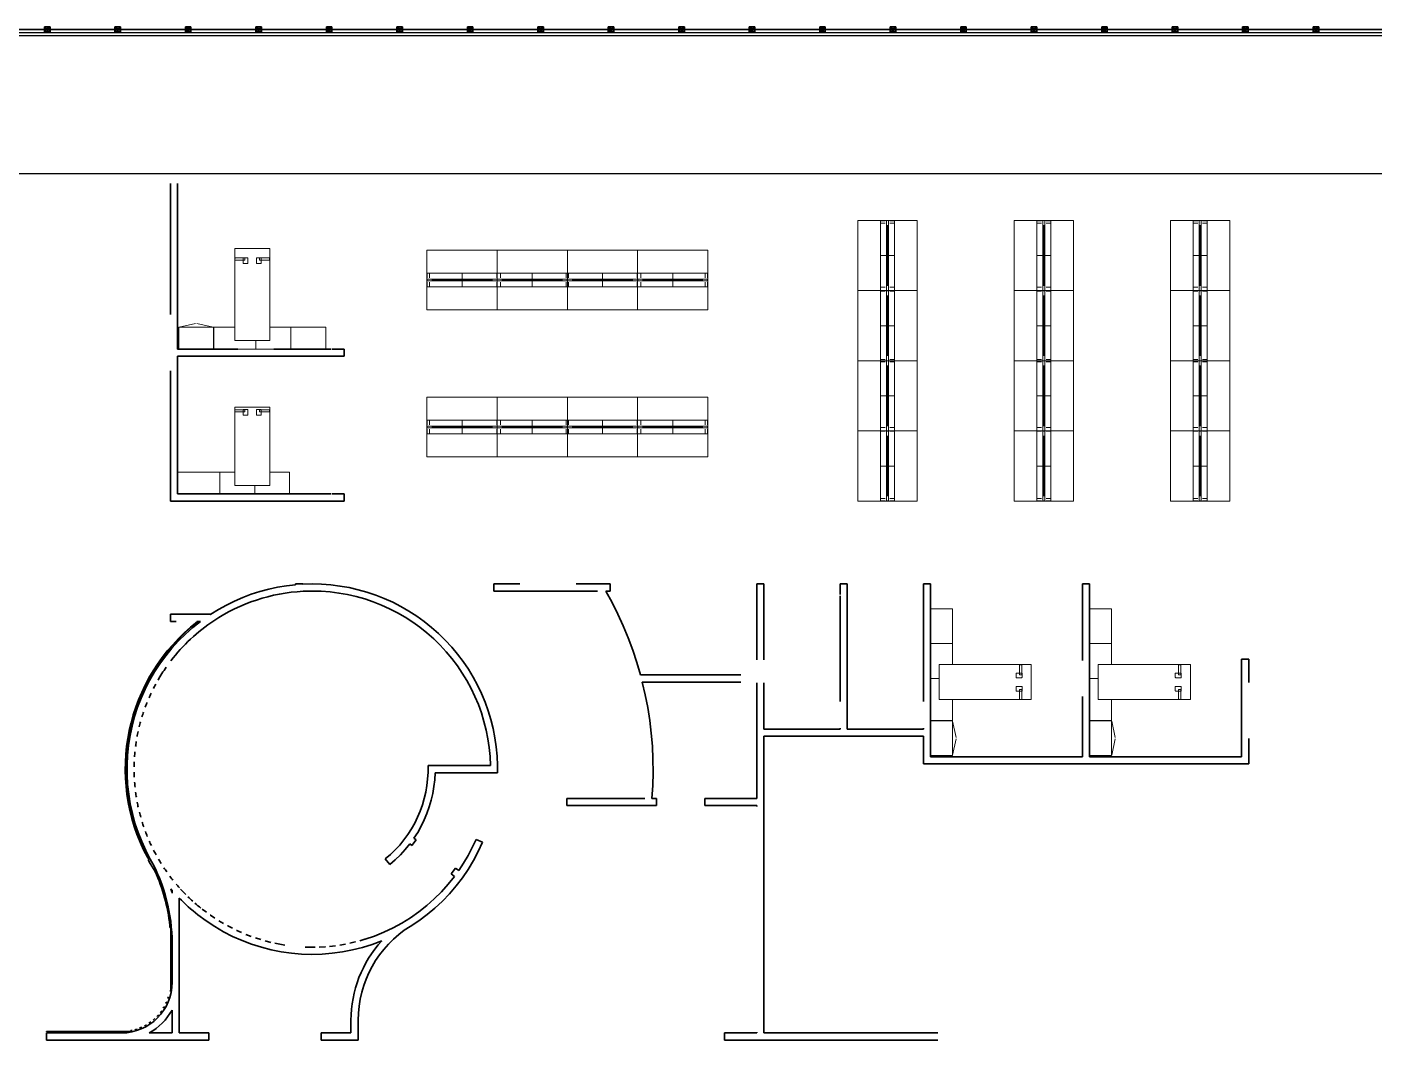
# Model space of a CAD drawing. Header units: millimetres. Extents: x 32.4 to 129.7, y 76.1 to 139.3.
# Drawn here: x 59.02 to 88.27, y 104.54 to 126.55 of the extents above; entities that cross this region are included whole.
import ezdxf

# ---------------------------------------------------------------- set-up
doc = ezdxf.new("R2010")
doc.units = ezdxf.units.MM
doc.linetypes.add('Dash', pattern=[3.5, 2, -1.5])
doc.layers.add('A-FURN-WKSF', color=7, linetype='Continuous', lineweight=9)
doc.layers.add('A-WALL-FULL', color=7, linetype='Continuous', lineweight=13)
doc.layers.add('Lineas Carpintería', color=7, linetype='Continuous')

# ---------------------------------------------------------------- blocks, each defined once
blk = doc.blocks.new('Modulo Baranda 1530mm')
for p, q in [((-72892.312384, 213338.088659), (-72893.832384, 213338.088659)), ((-72892.312384, 213338.078659), (-72893.832384, 213338.078659))]:
    blk.add_line(p, q)
for points in [[(-72893.777384, 213338.088659), (-72893.777384, 213338.143659), (-72893.897384, 213338.143659), (-72893.897384, 213338.088659)], [(-72893.897384, 213338.078659), (-72893.897384, 213338.023659), (-72893.842384, 213338.023659)], [(-72893.832384, 213338.023659), (-72893.777384, 213338.023659), (-72893.777384, 213338.078659)], [(-72892.367384, 213338.088659), (-72892.367384, 213338.143659), (-72892.247384, 213338.143659), (-72892.247384, 213338.088659)], [(-72892.312384, 213338.023659), (-72892.367384, 213338.023659), (-72892.367384, 213338.078659)], [(-72892.247384, 213338.078659), (-72892.247384, 213338.023659), (-72892.302384, 213338.023659)], [(-72893.842384, 213338.013659), (-72893.842384, 213338.053659)], [(-72892.307384, 213338.013659), (-72893.837384, 213338.013659)], [(-72892.307384, 213337.953659), (-72893.837384, 213337.953659)], [(-72893.832384, 213338.013659), (-72893.832384, 213338.053659)], [(-72892.312384, 213338.013659), (-72892.312384, 213338.053659)], [(-72892.302384, 213338.013659), (-72892.302384, 213338.053659)]]:
    blk.add_lwpolyline(points)
for points in [[(-72893.872026, 213338.1233), (-72893.867695, 213338.1208), (-72893.867695, 213338.1158), (-72893.872026, 213338.1133), (-72893.876356, 213338.1158), (-72893.876356, 213338.1208)], [(-72893.842384, 213338.113659), (-72893.842384, 213338.053659), (-72893.832384, 213338.053659), (-72893.832384, 213338.113659)], [(-72893.802743, 213338.1233), (-72893.807074, 213338.1208), (-72893.807074, 213338.1158), (-72893.802743, 213338.1133), (-72893.798413, 213338.1158), (-72893.798413, 213338.1208)], [(-72892.342026, 213338.1233), (-72892.337695, 213338.1208), (-72892.337695, 213338.1158), (-72892.342026, 213338.1133), (-72892.346356, 213338.1158), (-72892.346356, 213338.1208)], [(-72892.302384, 213338.113659), (-72892.302384, 213338.053659), (-72892.312384, 213338.053659), (-72892.312384, 213338.113659)], [(-72892.272743, 213338.1233), (-72892.277074, 213338.1208), (-72892.277074, 213338.1158), (-72892.272743, 213338.1133), (-72892.268413, 213338.1158), (-72892.268413, 213338.1208)], [(-72893.872026, 213338.044018), (-72893.867695, 213338.046518), (-72893.867695, 213338.051518), (-72893.872026, 213338.054018), (-72893.876356, 213338.051518), (-72893.876356, 213338.046518)], [(-72893.802743, 213338.044018), (-72893.807074, 213338.046518), (-72893.807074, 213338.051518), (-72893.802743, 213338.054018), (-72893.798413, 213338.051518), (-72893.798413, 213338.046518)], [(-72892.342026, 213338.044018), (-72892.337695, 213338.046518), (-72892.337695, 213338.051518), (-72892.342026, 213338.054018), (-72892.346356, 213338.051518), (-72892.346356, 213338.046518)], [(-72892.272743, 213338.044018), (-72892.277074, 213338.046518), (-72892.277074, 213338.051518), (-72892.272743, 213338.054018), (-72892.268413, 213338.051518), (-72892.268413, 213338.046518)]]:
    blk.add_lwpolyline(points, close=True)
for centre, radius in [((-72893.872026, 213338.1183), 0.00634), ((-72893.872026, 213338.1183), 0.00433), ((-72893.872026, 213338.1183), 0.002732), ((-72893.872026, 213338.1183), 0.002203), ((-72893.802743, 213338.1183), 0.00634), ((-72893.802743, 213338.1183), 0.00433), ((-72893.802743, 213338.1183), 0.002732), ((-72893.802743, 213338.1183), 0.002203), ((-72892.342026, 213338.1183), 0.00634), ((-72892.342026, 213338.1183), 0.00433), ((-72892.342026, 213338.1183), 0.002732), ((-72892.342026, 213338.1183), 0.002203), ((-72892.272743, 213338.1183), 0.00634), ((-72892.272743, 213338.1183), 0.00433), ((-72892.272743, 213338.1183), 0.002732), ((-72892.272743, 213338.1183), 0.002203), ((-72893.872026, 213338.049018), 0.00634), ((-72893.872026, 213338.049018), 0.00433), ((-72893.872026, 213338.049018), 0.002732), ((-72893.872026, 213338.049018), 0.002203), ((-72893.802743, 213338.049018), 0.00634), ((-72893.802743, 213338.049018), 0.00433), ((-72893.802743, 213338.049018), 0.002732), ((-72893.802743, 213338.049018), 0.002203), ((-72892.342026, 213338.049018), 0.00634), ((-72892.342026, 213338.049018), 0.00433), ((-72892.342026, 213338.049018), 0.002732), ((-72892.342026, 213338.049018), 0.002203), ((-72892.272743, 213338.049018), 0.00634), ((-72892.272743, 213338.049018), 0.00433), ((-72892.272743, 213338.049018), 0.002732), ((-72892.272743, 213338.049018), 0.002203)]:
    blk.add_circle(centre, radius)
blk = doc.blocks.new('Haworth_Intuity_Benching_DoubleSided - 24d 60w-3050947-PLANTA DE MOBILIARIO - NIVEL 01')
at = {"layer": 'A-FURN-WKSF'}
for p, q in [((-21.5, 17.54194), (-21.5, -1.95806)), ((38.5, 17.54194), (-21.5, 17.54194)), ((38.5, 17.54194), (-21.5, 17.54194)), ((-21.5, 17.54194), (-21.5, -1.95806)), ((38.5, -1.95806), (38.5, 17.54194)), ((38.5, -1.95806), (38.5, 17.54194)), ((-21.5, -1.95806), (-21.5, -13.77056)), ((-21.5, -1.95806), (38.5, -1.95806)), ((-21.5, -1.95806), (38.5, -1.95806)), ((-21.375, -8.61431), (-21.375, -7.11431)), ((-21.375, -7.11431), (38.375, -7.11431)), ((38.375, -8.61431), (-21.375, -8.61431)), ((-17.375, -7.86431), (34.375, -7.86431)), ((8.5, -6.98931), (8.5, -1.95806)), ((8.5, -8.73931), (8.5, -13.77056)), ((38.375, -7.11431), (38.375, -8.61431)), ((38.5, -13.77056), (38.5, -1.95806)), ((38.5, -13.77056), (-21.5, -13.77056)), ((-21.5, -13.77056), (-21.5, -33.27056)), ((38.5, -13.77056), (-21.5, -13.77056)), ((-21.5, -13.77056), (-21.5, -33.27056)), ((38.5, -33.27056), (38.5, -13.77056)), ((38.5, -33.27056), (38.5, -13.77056)), ((-21.5, -33.27056), (38.5, -33.27056)), ((-21.5, -33.27056), (38.5, -33.27056))]:
    blk.add_line(p, q, dxfattribs=at)
at = {"layer": 'A-FURN-WKSF', "linetype": 'Dash'}
for p, q in [((-21.25, -13.77056), (-21.25, -1.95806)), ((-19.25, -1.95806), (-19.25, -13.77056))]:
    blk.add_line(p, q, dxfattribs=at)
blk = doc.blocks.new('Haworth_Intuity_Benching_DoubleSided - 24d 60w-3051211-PLANTA DE MOBILIARIO - NIVEL 01')
at = {"layer": 'A-FURN-WKSF'}
for p, q in [((-21.5, 17.54194), (-21.5, -1.95806)), ((38.5, 17.54194), (-21.5, 17.54194)), ((38.5, 17.54194), (-21.5, 17.54194)), ((-21.5, 17.54194), (-21.5, -1.95806)), ((38.5, -1.95806), (38.5, 17.54194)), ((38.5, -1.95806), (38.5, 17.54194)), ((-21.5, -1.95806), (-21.5, -13.77056)), ((-21.5, -1.95806), (38.5, -1.95806)), ((-21.5, -1.95806), (38.5, -1.95806)), ((-21.375, -8.61431), (-21.375, -7.11431)), ((-21.375, -7.11431), (38.375, -7.11431)), ((38.375, -8.61431), (-21.375, -8.61431)), ((-17.375, -7.86431), (34.375, -7.86431)), ((8.5, -6.98931), (8.5, -1.95806)), ((8.5, -8.73931), (8.5, -13.77056)), ((38.375, -7.11431), (38.375, -8.61431)), ((38.5, -13.77056), (38.5, -1.95806)), ((38.5, -13.77056), (-21.5, -13.77056)), ((-21.5, -13.77056), (-21.5, -33.27056)), ((38.5, -13.77056), (-21.5, -13.77056)), ((-21.5, -13.77056), (-21.5, -33.27056)), ((38.5, -33.27056), (38.5, -13.77056)), ((38.5, -33.27056), (38.5, -13.77056)), ((-21.5, -33.27056), (38.5, -33.27056)), ((-21.5, -33.27056), (38.5, -33.27056))]:
    blk.add_line(p, q, dxfattribs=at)
at = {"layer": 'A-FURN-WKSF', "linetype": 'Dash'}
for p, q in [((-21.84375, -13.77056), (-21.84375, -1.95806)), ((-18.65625, -1.95806), (-18.65625, -13.77056))]:
    blk.add_line(p, q, dxfattribs=at)
blk = doc.blocks.new('Haworth_Intuity_Benching_DoubleSided - 24d 60w-3051142-PLANTA DE MOBILIARIO - NIVEL 01')
at = {"layer": 'A-FURN-WKSF'}
for p, q in [((-21.5, 17.54194), (-21.5, -1.95806)), ((38.5, 17.54194), (-21.5, 17.54194)), ((38.5, 17.54194), (-21.5, 17.54194)), ((-21.5, 17.54194), (-21.5, -1.95806)), ((38.5, -1.95806), (38.5, 17.54194)), ((38.5, -1.95806), (38.5, 17.54194)), ((-21.5, -1.95806), (-21.5, -13.77056)), ((-21.5, -1.95806), (38.5, -1.95806)), ((-21.5, -1.95806), (38.5, -1.95806)), ((-21.5, -8.61431), (-21.5, -7.11431)), ((-21.5, -7.11431), (38.375, -7.11431)), ((38.375, -8.61431), (-21.5, -8.61431)), ((-17.375, -7.86431), (34.375, -7.86431)), ((8.5, -6.98931), (8.5, -1.95806)), ((8.5, -8.73931), (8.5, -13.77056)), ((38.375, -7.11431), (38.375, -8.61431)), ((38.5, -13.77056), (38.5, -1.95806)), ((38.5, -13.77056), (-21.5, -13.77056)), ((-21.5, -13.77056), (-21.5, -33.27056)), ((38.5, -13.77056), (-21.5, -13.77056)), ((-21.5, -13.77056), (-21.5, -33.27056)), ((38.5, -33.27056), (38.5, -13.77056)), ((38.5, -33.27056), (38.5, -13.77056)), ((-21.5, -33.27056), (38.5, -33.27056)), ((-21.5, -33.27056), (38.5, -33.27056))]:
    blk.add_line(p, q, dxfattribs=at)
at = {"layer": 'A-FURN-WKSF', "linetype": 'Dash'}
for p, q in [((-22.5, -13.77056), (-22.5, -1.95806)), ((-20.5, -1.95806), (-20.5, -13.77056))]:
    blk.add_line(p, q, dxfattribs=at)
blk = doc.blocks.new('Haworth_Intuity_Benching_DoubleSided - 24d 60w-3051278-PLANTA DE MOBILIARIO - NIVEL 01')
at = {"layer": 'A-FURN-WKSF'}
for p, q in [((-21.5, 17.54194), (-21.5, -1.95806)), ((38.5, 17.54194), (-21.5, 17.54194)), ((38.5, 17.54194), (-21.5, 17.54194)), ((-21.5, 17.54194), (-21.5, -1.95806)), ((38.5, -1.95806), (38.5, 17.54194)), ((38.5, -1.95806), (38.5, 17.54194)), ((-21.5, -1.95806), (-21.5, -13.77056)), ((-21.5, -1.95806), (38.5, -1.95806)), ((-21.5, -1.95806), (38.5, -1.95806)), ((-21.375, -8.61431), (-21.375, -7.11431)), ((-21.375, -7.11431), (38.375, -7.11431)), ((38.375, -8.61431), (-21.375, -8.61431)), ((-17.375, -7.86431), (34.375, -7.86431)), ((8.5, -6.98931), (8.5, -1.95806)), ((8.5, -8.73931), (8.5, -13.77056)), ((38.375, -7.11431), (38.375, -8.61431)), ((38.5, -13.77056), (38.5, -1.95806)), ((38.5, -13.77056), (-21.5, -13.77056)), ((-21.5, -13.77056), (-21.5, -33.27056)), ((38.5, -13.77056), (-21.5, -13.77056)), ((-21.5, -13.77056), (-21.5, -33.27056)), ((38.5, -33.27056), (38.5, -13.77056)), ((38.5, -33.27056), (38.5, -13.77056)), ((-21.5, -33.27056), (38.5, -33.27056)), ((-21.5, -33.27056), (38.5, -33.27056))]:
    blk.add_line(p, q, dxfattribs=at)
at = {"layer": 'A-FURN-WKSF', "linetype": 'Dash'}
for p, q in [((-21.84375, -13.77056), (-21.84375, -1.95806)), ((-18.65625, -1.95806), (-18.65625, -13.77056)), ((36.25, -13.77056), (36.25, -1.95806)), ((38.25, -1.95806), (38.25, -13.77056))]:
    blk.add_line(p, q, dxfattribs=at)
blk = doc.blocks.new('Haworth_Intuity_Benching_DoubleSided - 24d 60w-3051434-PLANTA DE MOBILIARIO - NIVEL 01')
at = {"layer": 'A-FURN-WKSF'}
for p, q in [((-21.5, 33.27056), (38.5, 33.27056)), ((-21.5, 13.77056), (-21.5, 33.27056)), ((-21.5, 33.27056), (38.5, 33.27056)), ((-21.5, 13.77056), (-21.5, 33.27056)), ((38.5, 33.27056), (38.5, 13.77056)), ((38.5, 33.27056), (38.5, 13.77056)), ((-21.5, 1.95806), (-21.5, 13.77056)), ((38.5, 13.77056), (-21.5, 13.77056)), ((38.5, 13.77056), (-21.5, 13.77056)), ((8.5, 8.73931), (8.5, 13.77056)), ((38.5, 13.77056), (38.5, 1.95806)), ((-21.5, 1.95806), (38.5, 1.95806)), ((-21.5, -17.54194), (-21.5, 1.95806)), ((-21.5, -17.54194), (-21.5, 1.95806)), ((-21.5, 1.95806), (38.5, 1.95806)), ((38.375, 8.61431), (-21.375, 8.61431)), ((-21.375, 8.61431), (-21.375, 7.11431)), ((-21.375, 7.11431), (38.375, 7.11431)), ((-17.375, 7.86431), (34.375, 7.86431)), ((8.5, 6.98931), (8.5, 1.95806)), ((38.375, 7.11431), (38.375, 8.61431)), ((38.5, 1.95806), (38.5, -17.54194)), ((38.5, 1.95806), (38.5, -17.54194)), ((38.5, -17.54194), (-21.5, -17.54194)), ((38.5, -17.54194), (-21.5, -17.54194))]:
    blk.add_line(p, q, dxfattribs=at)
at = {"layer": 'A-FURN-WKSF', "linetype": 'Dash'}
for p, q in [((-21.25, 13.77056), (-21.25, 1.95806)), ((-19.25, 1.95806), (-19.25, 13.77056))]:
    blk.add_line(p, q, dxfattribs=at)
blk = doc.blocks.new('Haworth_Intuity_Benching_DoubleSided - 24d 60w-3051435-PLANTA DE MOBILIARIO - NIVEL 01')
at = {"layer": 'A-FURN-WKSF'}
for p, q in [((-21.5, 33.27056), (38.5, 33.27056)), ((-21.5, 13.77056), (-21.5, 33.27056)), ((-21.5, 33.27056), (38.5, 33.27056)), ((-21.5, 13.77056), (-21.5, 33.27056)), ((38.5, 33.27056), (38.5, 13.77056)), ((38.5, 33.27056), (38.5, 13.77056)), ((-21.5, 1.95806), (-21.5, 13.77056)), ((38.5, 13.77056), (-21.5, 13.77056)), ((38.5, 13.77056), (-21.5, 13.77056)), ((8.5, 8.73931), (8.5, 13.77056)), ((38.5, 13.77056), (38.5, 1.95806)), ((-21.5, 1.95806), (38.5, 1.95806)), ((-21.5, -17.54194), (-21.5, 1.95806)), ((-21.5, -17.54194), (-21.5, 1.95806)), ((-21.5, 1.95806), (38.5, 1.95806)), ((38.375, 8.61431), (-21.375, 8.61431)), ((-21.375, 8.61431), (-21.375, 7.11431)), ((-21.375, 7.11431), (38.375, 7.11431)), ((-17.375, 7.86431), (34.375, 7.86431)), ((8.5, 6.98931), (8.5, 1.95806)), ((38.375, 7.11431), (38.375, 8.61431)), ((38.5, 1.95806), (38.5, -17.54194)), ((38.5, 1.95806), (38.5, -17.54194)), ((38.5, -17.54194), (-21.5, -17.54194)), ((38.5, -17.54194), (-21.5, -17.54194))]:
    blk.add_line(p, q, dxfattribs=at)
at = {"layer": 'A-FURN-WKSF', "linetype": 'Dash'}
for p, q in [((-21.84375, 13.77056), (-21.84375, 1.95806)), ((-18.65625, 1.95806), (-18.65625, 13.77056))]:
    blk.add_line(p, q, dxfattribs=at)
blk = doc.blocks.new('Haworth_Intuity_Benching_DoubleSided - 24d 60w-3051436-PLANTA DE MOBILIARIO - NIVEL 01')
at = {"layer": 'A-FURN-WKSF'}
for p, q in [((-21.5, 33.27056), (38.5, 33.27056)), ((-21.5, 13.77056), (-21.5, 33.27056)), ((-21.5, 33.27056), (38.5, 33.27056)), ((-21.5, 13.77056), (-21.5, 33.27056)), ((38.5, 33.27056), (38.5, 13.77056)), ((38.5, 33.27056), (38.5, 13.77056)), ((-21.5, 1.95806), (-21.5, 13.77056)), ((38.5, 13.77056), (-21.5, 13.77056)), ((38.5, 13.77056), (-21.5, 13.77056)), ((8.5, 8.73931), (8.5, 13.77056)), ((38.5, 13.77056), (38.5, 1.95806)), ((38.375, 8.61431), (-21.5, 8.61431)), ((-21.5, 8.61431), (-21.5, 7.11431)), ((-21.5, 7.11431), (38.375, 7.11431)), ((-21.5, 1.95806), (38.5, 1.95806)), ((-21.5, -17.54194), (-21.5, 1.95806)), ((-21.5, -17.54194), (-21.5, 1.95806)), ((-21.5, 1.95806), (38.5, 1.95806)), ((-17.375, 7.86431), (34.375, 7.86431)), ((8.5, 6.98931), (8.5, 1.95806)), ((38.375, 7.11431), (38.375, 8.61431)), ((38.5, 1.95806), (38.5, -17.54194)), ((38.5, 1.95806), (38.5, -17.54194)), ((38.5, -17.54194), (-21.5, -17.54194)), ((38.5, -17.54194), (-21.5, -17.54194))]:
    blk.add_line(p, q, dxfattribs=at)
at = {"layer": 'A-FURN-WKSF', "linetype": 'Dash'}
for p, q in [((-22.5, 13.77056), (-22.5, 1.95806)), ((-20.5, 1.95806), (-20.5, 13.77056))]:
    blk.add_line(p, q, dxfattribs=at)
blk = doc.blocks.new('Haworth_Intuity_Benching_DoubleSided - 24d 60w-3051438-PLANTA DE MOBILIARIO - NIVEL 01')
at = {"layer": 'A-FURN-WKSF'}
for p, q in [((-21.5, 33.27056), (38.5, 33.27056)), ((-21.5, 13.77056), (-21.5, 33.27056)), ((-21.5, 33.27056), (38.5, 33.27056)), ((-21.5, 13.77056), (-21.5, 33.27056)), ((38.5, 33.27056), (38.5, 13.77056)), ((38.5, 33.27056), (38.5, 13.77056)), ((-21.5, 1.95806), (-21.5, 13.77056)), ((38.5, 13.77056), (-21.5, 13.77056)), ((38.5, 13.77056), (-21.5, 13.77056)), ((8.5, 8.73931), (8.5, 13.77056)), ((38.5, 13.77056), (38.5, 1.95806)), ((-21.5, 1.95806), (38.5, 1.95806)), ((-21.5, -17.54194), (-21.5, 1.95806)), ((-21.5, -17.54194), (-21.5, 1.95806)), ((-21.5, 1.95806), (38.5, 1.95806)), ((38.375, 8.61431), (-21.375, 8.61431)), ((-21.375, 8.61431), (-21.375, 7.11431)), ((-21.375, 7.11431), (38.375, 7.11431)), ((-17.375, 7.86431), (34.375, 7.86431)), ((8.5, 6.98931), (8.5, 1.95806)), ((38.375, 7.11431), (38.375, 8.61431)), ((38.5, 1.95806), (38.5, -17.54194)), ((38.5, 1.95806), (38.5, -17.54194)), ((38.5, -17.54194), (-21.5, -17.54194)), ((38.5, -17.54194), (-21.5, -17.54194))]:
    blk.add_line(p, q, dxfattribs=at)
at = {"layer": 'A-FURN-WKSF', "linetype": 'Dash'}
for p, q in [((-21.84375, 13.77056), (-21.84375, 1.95806)), ((-18.65625, 1.95806), (-18.65625, 13.77056)), ((36.25, 13.77056), (36.25, 1.95806)), ((38.25, 1.95806), (38.25, 13.77056))]:
    blk.add_line(p, q, dxfattribs=at)
blk = doc.blocks.new('Haworth_Compose_Worksurface_RectangularConvergent - Privados B-3140078-PLANTA DE MOBILIARIO - NIVEL 01')
at = {"layer": 'A-FURN-WKSF'}
for p, q in [((-15, 39.370079), (15, 39.370079)), ((-15, -39.370079), (-15, 39.370079)), ((15, 39.370079), (15, -39.370079)), ((-14.811915, 29.658701), (-14.811915, 30.820039)), ((-14.407057, 31.235), (-6.282941, 31.235)), ((-6.282941, 29.265), (-14.407028, 29.265)), ((-7.754857, 26.86), (-7.754857, 31.11)), ((-7.379857, 31.485), (-4.125, 31.485)), ((-4.125, 26.485), (-7.379857, 26.485)), ((-6.282941, 31.235), (-6.282941, 29.265)), ((-3.75, 31.11), (-3.75, 26.86)), ((3.746617, 31.11), (3.746617, 26.86)), ((7.376474, 31.485), (4.121617, 31.485)), ((4.121617, 26.485), (7.376474, 26.485)), ((14.403674, 31.235), (6.279559, 31.235)), ((6.279559, 31.235), (6.279559, 29.265)), ((6.279559, 29.265), (14.403645, 29.265)), ((7.751474, 26.86), (7.751474, 31.11)), ((14.808533, 29.658701), (14.808533, 30.820039)), ((15, -39.370079), (-15, -39.370079))]:
    blk.add_line(p, q, dxfattribs=at)
for centre, radius, start, end in [((-14.418819, 30.841494), 0.393682, 88.287925, 183.124052), ((-14.407028, 29.670047), 0.405047, 181.605117, 270), ((-7.379857, 31.11), 0.375, 90, 180), ((-7.379857, 26.86), 0.375, 180, 270), ((-4.125, 31.11), 0.375, 0, 90), ((-4.125, 26.86), 0.375, 270, 0), ((4.121617, 31.11), 0.375, 90, 180), ((4.121617, 26.86), 0.375, 180, 270), ((7.376474, 31.11), 0.375, 360, 90), ((7.376474, 26.86), 0.375, 270, 360), ((14.403645, 29.670047), 0.405047, 270, 358.394883), ((14.415436, 30.841494), 0.393682, 356.875948, 91.712075)]:
    blk.add_arc(centre, radius, start, end, dxfattribs=at)
blk = doc.blocks.new('Haworth_XSeries_StorageCabinet_21h - 18d 30w 21h-3144683-PLANTA DE MOBILIARIO - NIVEL 01')
at = {"layer": 'A-FURN-WKSF'}
for p, q in [((-14.9375, 18.75), (14.9375, 18.75)), ((-14.9375, 0), (-14.9375, 18.75)), ((14.9375, 18.75), (14.9375, 0)), ((14.9375, 0), (-14.9375, 0))]:
    blk.add_line(p, q, dxfattribs=at)
blk = doc.blocks.new('Haworth_XSeries_StorageCabinet_21h - 18d 30w 21h Open-3144684-PLANTA DE MOBILIARIO - NIVEL 01')
at = {"layer": 'A-FURN-WKSF'}
for p, q in [((-14.9375, 18.75), (2.937485, 18.75)), ((-14.9375, 0), (-14.9375, 18.75)), ((14.9375, 0), (-14.9375, 0)), ((14.9375, 7.374999), (14.9375, 0))]:
    blk.add_line(p, q, dxfattribs=at)
blk = doc.blocks.new('Haworth_XSeries_LateralFile - 18d 36w 27h - Proud Style-3144685-PLANTA DE MOBILIARIO - NIVEL 01')
at = {"layer": 'A-FURN-WKSF'}
for p, q in [((0.062485, 18.75), (17.9375, 18.75)), ((17.9375, 18.75), (17.9375, 0)), ((-17.9375, 0), (-17.9375, 7.375)), ((17.9375, 0), (-17.9375, 0))]:
    blk.add_line(p, q, dxfattribs=at)
blk = doc.blocks.new('Haworth_XSeries_ComboUnit_5High - 18d 30w 63h - Double Drawers-3144682-PLANTA DE MOBILIARIO - NIVEL 01')
at = {"layer": 'A-FURN-WKSF'}
for p, q in [((-14.9375, 18.75), (14.9375, 18.75)), ((-14.9375, 0), (-14.9375, 18.75)), ((-0.5625, 21.875), (-14.4375, 18.875)), ((0.5625, 21.875), (14.4375, 18.875)), ((14.9375, 18.75), (14.9375, 0)), ((14.9375, 0), (-14.9375, 0))]:
    blk.add_line(p, q, dxfattribs=at)
blk = doc.blocks.new('Haworth_Compose_Worksurface_RectangularConvergent - Privados B-3108585-PLANTA DE MOBILIARIO - NIVEL 01')
at = {"layer": 'A-FURN-WKSF'}
for p, q in [((15, 39.370079), (-15, 39.370079)), ((-15, 39.370079), (-15, -39.370079)), ((15, -39.370079), (15, 39.370079)), ((-14.811915, -29.658701), (-14.811915, -30.820039)), ((-14.407057, -31.235), (-6.282941, -31.235)), ((-6.282941, -29.265), (-14.407028, -29.265)), ((-7.754857, -26.86), (-7.754857, -31.11)), ((-4.125, -26.485), (-7.379857, -26.485)), ((-7.379857, -31.485), (-4.125, -31.485)), ((-6.282941, -31.235), (-6.282941, -29.265)), ((-3.75, -31.11), (-3.75, -26.86)), ((3.746617, -31.11), (3.746617, -26.86)), ((4.121617, -26.485), (7.376474, -26.485)), ((7.376474, -31.485), (4.121617, -31.485)), ((6.279559, -31.235), (6.279559, -29.265)), ((6.279559, -29.265), (14.403645, -29.265)), ((14.403674, -31.235), (6.279559, -31.235)), ((7.751474, -26.86), (7.751474, -31.11)), ((14.808533, -29.658701), (14.808533, -30.820039)), ((-15, -39.370079), (15, -39.370079))]:
    blk.add_line(p, q, dxfattribs=at)
for centre, radius, start, end in [((-14.418819, -30.841494), 0.393682, 176.875948, 271.712075), ((-14.407028, -29.670047), 0.405047, 90, 178.394883), ((-7.379857, -26.86), 0.375, 90, 180), ((-7.379857, -31.11), 0.375, 180, 270), ((-4.125, -26.86), 0.375, 360, 90), ((-4.125, -31.11), 0.375, 270, 360), ((4.121617, -26.86), 0.375, 90, 180), ((4.121617, -31.11), 0.375, 180, 270), ((7.376474, -26.86), 0.375, 0, 90), ((7.376474, -31.11), 0.375, 270, 0), ((14.403645, -29.670047), 0.405047, 1.605117, 90), ((14.415436, -30.841494), 0.393682, 268.287925, 3.124052)]:
    blk.add_arc(centre, radius, start, end, dxfattribs=at)
blk = doc.blocks.new('Haworth_XSeries_StorageCabinet_21h - 18d 30w 21h-3144686-PLANTA DE MOBILIARIO - NIVEL 01')
at = {"layer": 'A-FURN-WKSF'}
for p, q in [((14.9375, 0), (-14.9375, 0)), ((-14.9375, 0), (-14.9375, -18.75)), ((14.9375, -18.75), (14.9375, 0)), ((-14.9375, -18.75), (14.9375, -18.75))]:
    blk.add_line(p, q, dxfattribs=at)
blk = doc.blocks.new('Haworth_XSeries_StorageCabinet_21h - 18d 30w 21h Open-3144687-PLANTA DE MOBILIARIO - NIVEL 01')
at = {"layer": 'A-FURN-WKSF'}
for p, q in [((14.9375, 0), (-14.9375, 0)), ((-14.9375, 0), (-14.9375, -18.75)), ((14.9375, -7.374999), (14.9375, 0)), ((-14.9375, -18.75), (2.937485, -18.75))]:
    blk.add_line(p, q, dxfattribs=at)
blk = doc.blocks.new('Haworth_XSeries_LateralFile - 18d 36w 27h - Proud Style-3144688-PLANTA DE MOBILIARIO - NIVEL 01')
at = {"layer": 'A-FURN-WKSF'}
for p, q in [((17.9375, 0), (-17.9375, 0)), ((-17.9375, 0), (-17.9375, -7.375)), ((17.9375, -18.75), (17.9375, 0)), ((0.062485, -18.75), (17.9375, -18.75))]:
    blk.add_line(p, q, dxfattribs=at)
blk = doc.blocks.new('Haworth_XSeries_ComboUnit_5High - 18d 30w 63h - Double Drawers-3144689-PLANTA DE MOBILIARIO - NIVEL 01')
at = {"layer": 'A-FURN-WKSF'}
for p, q in [((14.9375, 0), (-14.9375, 0)), ((-14.9375, 0), (-14.9375, -18.75)), ((14.9375, -18.75), (14.9375, 0)), ((-14.9375, -18.75), (14.9375, -18.75)), ((-0.5625, -21.875), (-14.4375, -18.875)), ((0.5625, -21.875), (14.4375, -18.875))]:
    blk.add_line(p, q, dxfattribs=at)
blk = doc.blocks.new('Haworth_Compose_Worksurface_RectangularConvergent - Privados C-3134199-PLANTA DE MOBILIARIO - NIVEL 01')
at = {"layer": 'A-FURN-WKSF'}
for p, q in [((15, 33.464567), (-15, 33.464567)), ((-15, 33.464567), (-15, -33.464567)), ((15, -33.464567), (15, 33.464567)), ((-15, -33.464567), (15, -33.464567)), ((-14.811915, -29.658701), (-14.811915, -30.820039)), ((-14.407057, -31.235), (-6.282941, -31.235)), ((-6.282941, -29.265), (-14.407028, -29.265)), ((-7.754857, -26.86), (-7.754857, -31.11)), ((-4.125, -26.485), (-7.379857, -26.485)), ((-7.379857, -31.485), (-4.125, -31.485)), ((-6.282941, -31.235), (-6.282941, -29.265)), ((-3.75, -31.11), (-3.75, -26.86)), ((3.746617, -31.11), (3.746617, -26.86)), ((4.121617, -26.485), (7.376474, -26.485)), ((7.376474, -31.485), (4.121617, -31.485)), ((6.279559, -31.235), (6.279559, -29.265)), ((6.279559, -29.265), (14.403645, -29.265)), ((14.403674, -31.235), (6.279559, -31.235)), ((7.751474, -26.86), (7.751474, -31.11)), ((14.808533, -29.658701), (14.808533, -30.820039))]:
    blk.add_line(p, q, dxfattribs=at)
for centre, radius, start, end in [((-14.418819, -30.841494), 0.393682, 176.875948, 271.712075), ((-14.407028, -29.670047), 0.405047, 90, 178.394883), ((-7.379857, -26.86), 0.375, 90, 180), ((-7.379857, -31.11), 0.375, 180, 270), ((-4.125, -26.86), 0.375, 360, 90), ((-4.125, -31.11), 0.375, 270, 360), ((4.121617, -26.86), 0.375, 90, 180), ((4.121617, -31.11), 0.375, 180, 270), ((7.376474, -26.86), 0.375, 0, 90), ((7.376474, -31.11), 0.375, 270, 0), ((14.403645, -29.670047), 0.405047, 1.605117, 90), ((14.415436, -30.841494), 0.393682, 268.287925, 3.124052)]:
    blk.add_arc(centre, radius, start, end, dxfattribs=at)
blk = doc.blocks.new('Haworth_XSeries_StorageCabinet_21h - 18d 30w 21h-3132652-PLANTA DE MOBILIARIO - NIVEL 01')
at = {"layer": 'A-FURN-WKSF'}
for p, q in [((14.9375, 0), (-14.9375, 0)), ((-14.9375, 0), (-14.9375, -18.75)), ((14.9375, -7.375), (14.9375, 0)), ((-14.9375, -18.75), (2.035853, -18.75))]:
    blk.add_line(p, q, dxfattribs=at)
blk = doc.blocks.new('Haworth_XSeries_StorageCabinet_21h - 18d 30w 21h Open-3132653-PLANTA DE MOBILIARIO - NIVEL 01')
at = {"layer": 'A-FURN-WKSF'}
for p, q in [((14.9375, 0), (-14.9375, 0)), ((-14.9375, 0), (-14.9375, -7.374999)), ((14.9375, -18.75), (14.9375, 0)), ((2.160853, -18.75), (14.9375, -18.75))]:
    blk.add_line(p, q, dxfattribs=at)
blk = doc.blocks.new('Haworth_XSeries_LateralFile - 18d 36w 27h - Proud Style-3132654-PLANTA DE MOBILIARIO - NIVEL 01')
at = {"layer": 'A-FURN-WKSF'}
for p, q in [((17.9375, 0), (-17.9375, 0)), ((-17.9375, 0), (-17.9375, -18.75)), ((17.9375, -18.75), (17.9375, 0)), ((-17.9375, -18.75), (17.9375, -18.75))]:
    blk.add_line(p, q, dxfattribs=at)

msp = doc.modelspace()

# ---------------------------------------------------------------- linework, layer by layer
at = {"ltscale": 10}
msp.add_line((128.387405, 123.360875), (54.617391, 123.360875), dxfattribs=at)
at = {"layer": 'A-WALL-FULL', "lineweight": 35}
for p, q in [((62.13853, 123.150875), (62.13853, 120.301387)), ((62.293305, 119.550875), (62.293305, 123.150875)), ((63.600214, 119.550875), (62.293305, 119.550875)), ((62.293305, 116.40565), (62.293305, 119.3961)), ((62.293305, 119.3961), (65.905856, 119.3961)), ((65.624735, 119.550875), (64.380064, 119.550875)), ((65.905856, 119.550875), (65.650135, 119.550875)), ((65.905856, 119.3961), (65.905856, 119.550875)), ((62.13853, 119.079537), (62.13853, 116.250875)), ((65.625149, 116.40565), (62.293305, 116.40565)), ((65.905856, 116.40565), (65.650549, 116.40565)), ((65.905856, 116.250875), (65.905856, 116.40565)), ((62.13853, 116.250875), (65.905856, 116.250875)), ((64.85312, 114.450875), (64.85312, 114.4344)), ((65.007895, 114.450875), (64.85312, 114.450875)), ((65.007895, 114.445445), (65.007895, 114.450875)), ((69.721727, 114.450875), (69.159004, 114.450875)), ((69.159004, 114.450875), (69.159004, 114.2961)), ((71.685628, 114.450875), (70.943577, 114.450875)), ((71.685628, 114.2961), (71.685628, 114.450875)), ((74.865628, 114.450875), (74.865628, 112.805442)), ((75.020403, 114.450875), (74.865628, 114.450875)), ((75.020403, 112.805442), (75.020403, 114.450875)), ((76.828128, 114.450875), (76.673353, 114.450875)), ((76.673353, 114.450875), (76.673353, 114.218886)), ((76.828128, 111.2961), (76.828128, 114.450875)), ((78.481078, 114.450875), (78.481078, 111.8961)), ((78.635853, 114.450875), (78.481078, 114.450875)), ((78.635853, 110.6961), (78.635853, 114.450875)), ((81.935853, 114.450875), (81.935853, 112.786025)), ((82.090628, 114.450875), (81.935853, 114.450875)), ((82.090628, 110.6961), (82.090628, 114.450875)), ((69.159004, 114.2961), (71.408546, 114.2961)), ((71.587373, 114.2961), (71.685628, 114.2961)), ((76.673353, 114.193486), (76.673353, 111.8961)), ((63.011805, 113.792762), (62.13853, 113.792762)), ((62.13853, 113.792762), (62.13853, 113.637987)), ((62.13853, 113.637987), (62.261988, 113.637987)), ((62.709917, 113.637987), (62.717611, 113.628135)), ((62.709917, 113.637987), (62.791999, 113.637987)), ((85.390628, 112.8161), (85.390628, 110.6961)), ((85.545403, 112.8161), (85.390628, 112.8161)), ((85.545403, 112.313554), (85.545403, 112.8161)), ((74.520403, 112.475217), (72.340613, 112.475217)), ((72.381014, 112.320442), (74.520403, 112.320442)), ((74.865628, 112.305442), (74.865628, 109.792872)), ((75.020403, 111.2961), (75.020403, 112.305442)), ((81.935853, 112.006175), (81.935853, 110.6961)), ((76.673353, 111.2961), (75.020403, 111.2961)), ((75.020403, 104.697217), (75.020403, 111.141325)), ((75.020403, 111.141325), (78.481078, 111.141325)), ((76.673353, 111.3215), (76.673353, 111.2961)), ((78.481078, 111.2961), (76.828128, 111.2961)), ((78.481078, 111.3215), (78.481078, 111.2961)), ((78.481078, 111.141325), (78.481078, 110.541325)), ((85.545403, 110.541325), (85.545403, 111.091704)), ((78.481078, 110.541325), (85.545403, 110.541325)), ((81.935853, 110.6961), (78.635853, 110.6961)), ((85.390628, 110.6961), (82.090628, 110.6961)), ((69.084379, 110.505174), (67.729187, 110.505174)), ((67.884031, 110.350399), (69.239184, 110.350399)), ((72.432924, 109.792872), (70.739928, 109.792872)), ((70.739928, 109.792872), (70.739928, 109.638097)), ((72.690307, 109.792872), (72.588225, 109.792872)), ((72.690307, 109.638097), (72.690307, 109.792872)), ((74.865628, 109.792872), (73.741107, 109.792872)), ((73.741107, 109.792872), (73.741107, 109.638097)), ((70.739928, 109.638097), (72.690307, 109.638097)), ((73.741107, 109.638097), (74.865628, 109.638097)), ((74.865628, 109.638097), (74.865628, 109.618167)), ((67.332546, 108.801845), (67.379811, 108.767655)), ((67.379811, 108.767655), (67.470525, 108.89306)), ((67.470525, 108.89306), (67.42326, 108.92725)), ((68.912752, 108.838612), (68.770564, 108.89975)), ((61.636181, 108.512777), (61.626266, 108.507474)), ((61.656529, 108.449344), (61.674011, 108.459059)), ((66.801099, 108.476377), (66.898652, 108.356216)), ((68.321924, 108.277187), (68.231211, 108.151782)), ((68.395829, 108.223727), (68.321924, 108.277187)), ((68.231211, 108.151782), (68.305115, 108.098322)), ((62.173595, 107.796455), (62.173595, 107.737158)), ((62.32837, 104.697217), (62.32837, 107.627432)), ((62.916892, 107.317468), (62.829626, 107.38393)), ((62.123595, 106.989731), (62.123595, 107.033012)), ((62.143595, 106.989731), (62.123595, 106.989731)), ((62.143595, 105.609731), (62.143595, 106.989731)), ((62.173595, 106.647266), (62.173595, 105.797217)), ((65.279481, 106.55998), (65.059912, 106.562657)), ((62.123595, 105.609731), (62.143595, 105.609731)), ((62.173595, 105.193511), (62.173595, 104.697217)), ((59.445405, 104.737217), (59.445405, 104.727217)), ((59.445405, 104.727217), (61.280405, 104.727217)), ((61.076854, 104.697217), (59.445405, 104.697217)), ((59.445405, 104.697217), (59.445405, 104.542442)), ((61.280405, 104.747217), (61.279528, 104.747217)), ((61.280405, 104.727217), (61.280405, 104.747217)), ((62.173595, 104.697217), (61.677306, 104.697217)), ((62.973327, 104.697217), (62.32837, 104.697217)), ((62.973327, 104.542442), (62.973327, 104.697217)), ((66.056684, 104.697217), (65.411727, 104.697217)), ((65.411727, 104.697217), (65.411727, 104.542442)), ((66.056684, 104.975023), (66.056684, 104.697217)), ((66.211459, 104.542442), (66.211459, 104.975023)), ((74.865628, 104.697217), (74.165628, 104.697217)), ((74.165628, 104.697217), (74.165628, 104.542442)), ((74.865628, 104.716267), (74.865628, 104.697217)), ((78.795236, 104.697217), (75.020403, 104.697217)), ((59.445405, 104.542442), (62.973327, 104.542442)), ((65.411727, 104.542442), (66.211459, 104.542442)), ((74.165628, 104.542442), (78.795236, 104.542442))]:
    msp.add_line(p, q, dxfattribs=at)
at = {"layer": 'A-WALL-FULL'}
for p, q in [((62.70534, 113.617987), (62.685695, 113.617987)), ((62.762351, 113.617987), (62.718013, 113.617987)), ((62.762351, 113.637987), (62.762351, 113.617987))]:
    msp.add_line(p, q, dxfattribs=at)
at = {"layer": 'A-WALL-FULL', "lineweight": 35, "flags": 128}
for points in [[(64.853094, 114.434397), (64.657485, 114.4118), (64.463195, 114.379654), (64.270712, 114.33804), (64.080496, 114.287056), (63.893002, 114.226825), (63.70868, 114.157491), (63.527971, 114.079219), (63.351308, 113.992198), (63.179115, 113.896636), (63.011819, 113.792771)], [(65.009744, 114.445541), (65.008819, 114.445493), (65.007893, 114.445445)], [(72.340611, 112.475223), (72.261616, 112.746181), (72.172869, 113.014106), (72.074487, 113.278645), (71.9666, 113.539452), (71.849348, 113.796187), (71.722884, 114.048512), (71.587373, 114.2961)], [(62.992227, 113.779851), (63.002008, 113.786322), (63.011805, 113.792762)], [(62.792006, 113.637992), (62.625336, 113.505017), (62.465948, 113.363402), (62.314287, 113.213541), (62.170778, 113.055856), (62.035825, 112.89079), (61.909807, 112.718807), (61.793077, 112.540388), (61.685963, 112.356037), (61.588766, 112.166269), (61.50176, 111.971619), (61.425187, 111.772633), (61.359265, 111.56987), (61.304176, 111.363899), (61.260078, 111.155299), (61.227092, 110.944656), (61.205312, 110.732561), (61.194799, 110.51961), (61.195583, 110.306401), (61.207661, 110.093533), (61.230999, 109.881604), (61.265532, 109.671209), (61.311163, 109.462939), (61.367764, 109.257379), (61.435175, 109.055105), (61.513208, 108.856687), (61.601643, 108.662682), (61.70023, 108.473639)], [(72.588225, 109.792872), (72.606141, 110.075332), (72.613797, 110.358253), (72.611186, 110.641264), (72.598309, 110.923994), (72.575184, 111.206069), (72.541842, 111.48712), (72.498326, 111.766777), (72.444693, 112.044672), (72.381016, 112.320435)], [(67.423257, 108.927248), (67.504918, 109.05498), (67.579189, 109.187139), (67.645834, 109.323302), (67.704638, 109.463029), (67.755413, 109.60587), (67.797993, 109.751364), (67.832242, 109.899042), (67.858049, 110.048428), (67.875331, 110.19904), (67.884031, 110.350388)], [(69.239458, 110.366275), (69.239921, 110.435725), (69.239184, 110.505174)], [(69.239184, 110.350399), (69.239329, 110.358337), (69.239458, 110.366275)], [(66.898652, 108.356216), (67.016714, 108.457926), (67.128632, 108.566349), (67.23403, 108.68112), (67.332548, 108.801849)], [(67.34305, 107.012457), (67.528446, 107.13511), (67.706784, 107.267815), (67.877519, 107.410167), (68.040131, 107.561732), (68.194124, 107.722048), (68.339026, 107.890624), (68.474397, 108.066946), (68.599821, 108.250477), (68.714918, 108.440655), (68.819334, 108.636899), (68.912752, 108.838612)], [(68.770564, 108.89975), (68.689687, 108.723913), (68.600121, 108.55235), (68.502086, 108.385482), (68.395828, 108.223727)], [(68.305122, 108.098332), (68.167965, 107.926845), (68.021302, 107.763421), (67.865602, 107.608583), (67.701367, 107.462829), (67.529126, 107.326628), (67.349435, 107.200421), (67.162872, 107.084613), (66.970038, 106.979577), (66.771555, 106.885653), (66.568062, 106.803142), (66.367484, 106.734567)], [(62.145727, 107.829037), (62.159622, 107.812704), (62.173598, 107.796452)], [(62.734112, 107.262142), (62.912657, 107.12991), (63.098231, 107.007737), (63.290266, 106.895995), (63.488176, 106.795024), (63.691359, 106.705133), (63.899195, 106.626595), (64.11105, 106.559651), (64.326276, 106.504505), (64.54422, 106.461324), (64.764214, 106.430241), (64.985589, 106.411349), (65.207669, 106.404708), (65.429778, 106.410337), (65.651236, 106.428219), (65.87137, 106.458299), (66.089508, 106.500485), (66.304984, 106.55465), (66.517141, 106.620628), (66.725336, 106.698218)], [(63.098051, 107.191341), (63.006188, 107.253378), (63.001725, 107.256491)], [(63.286285, 107.075652), (63.189872, 107.133056), (63.185732, 107.135606)], [(63.48102, 106.970798), (63.380088, 107.023349), (63.376319, 107.025385)], [(63.681742, 106.877108), (63.576222, 106.924613), (63.572867, 106.926186)], [(63.888016, 106.794872), (63.777643, 106.837165), (63.774741, 106.838329)], [(64.099601, 106.724326), (63.983701, 106.761287), (63.981286, 106.7621)], [(64.316825, 106.665631), (64.193732, 106.697223), (64.191833, 106.697745)], [(64.622999, 106.605326), (64.407061, 106.64518), (64.405701, 106.645472)], [(65.500345, 106.569876), (65.498847, 106.569766), (65.364185, 106.562281)], [(65.719368, 106.592253), (65.717305, 106.591983), (65.592309, 106.577739)], [(65.936763, 106.627055), (65.93415, 106.626561), (65.815026, 106.606005)], [(66.151825, 106.674168), (66.148684, 106.673387), (66.034062, 106.646782)], [(66.36386, 106.73344), (66.360215, 106.73231), (66.249552, 106.699872)]]:
    msp.add_lwpolyline(points, dxfattribs=at)
at = {"layer": 'A-WALL-FULL', "lineweight": 35}
for centre, radius, start, end in [((65.21684, 110.427786), 4.023089, 1.102201, 92.950711), ((65.21684, 110.427786), 3.868314, 92.950711, 123.57033), ((65.21684, 110.427786), 3.868314, 1.146306, 92.950711), ((65.21684, 110.427786), 4.060589, 127.987125, 208.138775), ((65.21684, 110.427786), 4.053089, 127.623605, 209.060651), ((65.21684, 110.427786), 3.868314, 123.57033, 142.529743), ((65.21684, 110.427786), 3.868314, 145.102233, 149.968124), ((65.21684, 110.427786), 3.868314, 154.761108, 156.393195), ((65.21684, 110.427786), 3.868314, 151.490729, 153.122829), ((65.21684, 110.427786), 3.868314, 158.031487, 159.663562), ((65.21684, 110.427786), 3.868314, 164.572245, 166.204295), ((65.21684, 110.427786), 3.868314, 161.301866, 162.933928), ((65.21684, 110.427786), 3.868314, 167.842625, 169.474661), ((65.21684, 110.427786), 3.868314, 171.113004, 172.745028), ((65.21684, 110.427786), 3.868314, 177.653763, 179.285761), ((65.21684, 110.427786), 3.868314, 174.383384, 176.015394), ((65.21684, 110.427786), 3.868314, 180.924143, 182.556127), ((65.21684, 110.427786), 2.513539, 309.071545, 1.764317), ((65.21684, 110.427786), 3.868314, 184.194523, 185.826493), ((65.21684, 110.427786), 3.868314, 187.464903, 189.09686), ((65.21684, 110.427786), 3.868314, 190.735283, 192.367226), ((65.21684, 110.427786), 3.868314, 194.005663, 195.637593), ((65.21684, 110.427786), 3.868314, 197.276043, 198.907959), ((65.21684, 110.427786), 3.868314, 200.546423, 202.178326), ((65.21684, 110.427786), 3.868314, 203.816804, 205.448692), ((65.21684, 110.427786), 3.868314, 207.087184, 208.719059), ((65.21684, 110.427786), 4.073089, 209.060651, 212.986839), ((58.413595, 106.647266), 3.76, 0, 29.060651), ((58.413595, 106.647266), 3.73, 5.93598, 24.772681), ((65.21684, 110.427786), 3.868314, 210.357565, 211.989425), ((65.21684, 110.427786), 3.868314, 213.627946, 215.259791), ((65.21684, 110.427786), 3.868314, 216.898327, 218.530158), ((65.21684, 110.427786), 3.868314, 220.168708, 221.694679), ((58.413595, 106.647266), 3.914775, 16.16501, 17.569889), ((65.21684, 110.427786), 3.868314, 221.694679, 221.814647), ((65.21684, 110.427786), 4.023089, 224.112608, 231.89388), ((65.21684, 110.427786), 3.868314, 222.339021, 224.795257), ((65.21684, 110.427786), 3.868314, 225.759646, 227.856705), ((65.21684, 110.427786), 3.868314, 228.814651, 231.324011), ((65.21684, 110.427786), 3.868314, 231.793219, 231.89388), ((68.611459, 104.975023), 2.4, 121.904342, 180), ((68.611459, 104.975023), 2.554775, 137.584773, 180), ((61.07359, 105.797217), 1.100005, 270.169977, 0), ((61.07359, 105.797217), 1.070005, 328.184928, 330.767498), ((61.07359, 105.797217), 1.070005, 334.400861, 336.813503), ((61.07359, 105.797217), 1.070005, 340.847016, 342.859231), ((61.07359, 105.797217), 1.25478, 298.759403, 331.241057), ((61.07359, 105.797217), 1.070005, 309.855923, 312.62744), ((61.07359, 105.797217), 1.070005, 315.941437, 318.674514), ((61.07359, 105.797217), 1.070005, 322.045739, 324.721182), ((61.07359, 105.797217), 1.070005, 281.096634, 282.383161), ((61.07359, 105.797217), 1.070005, 285.594445, 288.433587), ((61.07359, 105.797217), 1.070005, 291.65281, 294.483085), ((61.07359, 105.797217), 1.070005, 297.714748, 300.531814), ((61.07359, 105.797217), 1.070005, 303.781685, 306.5799)]:
    msp.add_arc(centre, radius, start, end, dxfattribs=at)
at = {"layer": 'Lineas Carpintería', "extrusion": (0, 0, -1)}
msp.add_line((59.841905, 123.360875), (59.789905, 123.360875), dxfattribs=at)

# ---------------------------------------------------------------- block references
for p in [(72951.77038, -213211.592784), (72953.30038, -213211.592784), (72954.83038, -213211.592784), (72956.36038, -213211.592784), (72957.89038, -213211.592784), (72959.42038, -213211.592784), (72960.95038, -213211.592784), (72962.48038, -213211.592784), (72964.01038, -213211.592784), (72965.54038, -213211.592784), (72967.07038, -213211.592784), (72968.60038, -213211.592784), (72970.13038, -213211.592784), (72971.66038, -213211.592784), (72973.19038, -213211.592784), (72974.72038, -213211.592784), (72976.25038, -213211.592784), (72977.78038, -213211.592784), (72979.31038, -213211.592784), (72980.84038, -213211.592784)]:
    msp.add_blockref('Modulo Baranda 1530mm', p)
at = {"layer": 'A-FURN-WKSF', "xscale": 0.0254, "yscale": 0.0254, "zscale": 0.0254}
for name, p, rotation in [('Haworth_Intuity_Benching_DoubleSided - 24d 60w-3051278-PLANTA DE MOBILIARIO - NIVEL 01', (77.503202, 121.368975), 90), ('Haworth_Intuity_Benching_DoubleSided - 24d 60w-3051278-PLANTA DE MOBILIARIO - NIVEL 01', (80.897402, 121.368975), 90), ('Haworth_Intuity_Benching_DoubleSided - 24d 60w-3051278-PLANTA DE MOBILIARIO - NIVEL 01', (84.291602, 121.368975), 90), ('Haworth_Compose_Worksurface_RectangularConvergent - Privados B-3108585-PLANTA DE MOBILIARIO - NIVEL 01', (63.913232, 120.738199), 180), ('Haworth_Intuity_Benching_DoubleSided - 24d 60w-3051142-PLANTA DE MOBILIARIO - NIVEL 01', (77.503202, 119.844975), 90), ('Haworth_Intuity_Benching_DoubleSided - 24d 60w-3051142-PLANTA DE MOBILIARIO - NIVEL 01', (80.897402, 119.844975), 90), ('Haworth_Intuity_Benching_DoubleSided - 24d 60w-3051142-PLANTA DE MOBILIARIO - NIVEL 01', (84.291602, 119.844975), 90), ('Haworth_XSeries_ComboUnit_5High - 18d 30w 63h - Double Drawers-3144689-PLANTA DE MOBILIARIO - NIVEL 01', (62.695619, 119.550874), 180), ('Haworth_XSeries_LateralFile - 18d 36w 27h - Proud Style-3144688-PLANTA DE MOBILIARIO - NIVEL 01', (63.533819, 119.550874), 180), ('Haworth_XSeries_StorageCabinet_21h - 18d 30w 21h Open-3144687-PLANTA DE MOBILIARIO - NIVEL 01', (64.368844, 119.550874), 180), ('Haworth_XSeries_StorageCabinet_21h - 18d 30w 21h-3144686-PLANTA DE MOBILIARIO - NIVEL 01', (65.127669, 119.550874), 180), ('Haworth_Intuity_Benching_DoubleSided - 24d 60w-3051211-PLANTA DE MOBILIARIO - NIVEL 01', (77.503202, 118.320975), 90), ('Haworth_Intuity_Benching_DoubleSided - 24d 60w-3051211-PLANTA DE MOBILIARIO - NIVEL 01', (80.897402, 118.320975), 90), ('Haworth_Intuity_Benching_DoubleSided - 24d 60w-3051211-PLANTA DE MOBILIARIO - NIVEL 01', (84.291602, 118.320975), 90), ('Haworth_Compose_Worksurface_RectangularConvergent - Privados C-3134199-PLANTA DE MOBILIARIO - NIVEL 01', (63.913232, 117.442941), 180), ('Haworth_Intuity_Benching_DoubleSided - 24d 60w-3050947-PLANTA DE MOBILIARIO - NIVEL 01', (77.503202, 116.796975), 90), ('Haworth_Intuity_Benching_DoubleSided - 24d 60w-3050947-PLANTA DE MOBILIARIO - NIVEL 01', (80.897402, 116.796975), 90), ('Haworth_Intuity_Benching_DoubleSided - 24d 60w-3050947-PLANTA DE MOBILIARIO - NIVEL 01', (84.291602, 116.796975), 90), ('Haworth_XSeries_LateralFile - 18d 36w 27h - Proud Style-3132654-PLANTA DE MOBILIARIO - NIVEL 01', (62.752092, 116.405616), 180), ('Haworth_XSeries_StorageCabinet_21h - 18d 30w 21h Open-3132653-PLANTA DE MOBILIARIO - NIVEL 01', (63.587117, 116.405616), 180), ('Haworth_XSeries_StorageCabinet_21h - 18d 30w 21h-3132652-PLANTA DE MOBILIARIO - NIVEL 01', (64.345942, 116.405616), 180), ('Haworth_XSeries_StorageCabinet_21h - 18d 30w 21h-3144683-PLANTA DE MOBILIARIO - NIVEL 01', (78.635852, 113.532962), 270), ('Haworth_XSeries_StorageCabinet_21h - 18d 30w 21h-3144683-PLANTA DE MOBILIARIO - NIVEL 01', (82.090628, 113.532962), 270), ('Haworth_XSeries_StorageCabinet_21h - 18d 30w 21h Open-3144684-PLANTA DE MOBILIARIO - NIVEL 01', (78.635852, 112.774137), 270), ('Haworth_XSeries_StorageCabinet_21h - 18d 30w 21h Open-3144684-PLANTA DE MOBILIARIO - NIVEL 01', (82.090628, 112.774137), 270), ('Haworth_Compose_Worksurface_RectangularConvergent - Privados B-3140078-PLANTA DE MOBILIARIO - NIVEL 01', (79.823177, 112.318525), 270), ('Haworth_Compose_Worksurface_RectangularConvergent - Privados B-3140078-PLANTA DE MOBILIARIO - NIVEL 01', (83.277953, 112.318525), 270), ('Haworth_XSeries_LateralFile - 18d 36w 27h - Proud Style-3144685-PLANTA DE MOBILIARIO - NIVEL 01', (78.635852, 111.939112), 270), ('Haworth_XSeries_LateralFile - 18d 36w 27h - Proud Style-3144685-PLANTA DE MOBILIARIO - NIVEL 01', (82.090628, 111.939112), 270), ('Haworth_XSeries_ComboUnit_5High - 18d 30w 63h - Double Drawers-3144682-PLANTA DE MOBILIARIO - NIVEL 01', (78.635852, 111.100912), 270), ('Haworth_XSeries_ComboUnit_5High - 18d 30w 63h - Double Drawers-3144682-PLANTA DE MOBILIARIO - NIVEL 01', (82.090628, 111.100912), 270)]:
    msp.add_blockref(name, p, dxfattribs=dict(at, rotation=rotation))
for name, p in [('Haworth_Intuity_Benching_DoubleSided - 24d 60w-3051434-PLANTA DE MOBILIARIO - NIVEL 01', (68.251956, 120.854021)), ('Haworth_Intuity_Benching_DoubleSided - 24d 60w-3051435-PLANTA DE MOBILIARIO - NIVEL 01', (69.775956, 120.854021)), ('Haworth_Intuity_Benching_DoubleSided - 24d 60w-3051436-PLANTA DE MOBILIARIO - NIVEL 01', (71.299956, 120.854021)), ('Haworth_Intuity_Benching_DoubleSided - 24d 60w-3051438-PLANTA DE MOBILIARIO - NIVEL 01', (72.823956, 120.854021)), ('Haworth_Intuity_Benching_DoubleSided - 24d 60w-3051434-PLANTA DE MOBILIARIO - NIVEL 01', (68.251956, 117.659821)), ('Haworth_Intuity_Benching_DoubleSided - 24d 60w-3051435-PLANTA DE MOBILIARIO - NIVEL 01', (69.775956, 117.659821)), ('Haworth_Intuity_Benching_DoubleSided - 24d 60w-3051436-PLANTA DE MOBILIARIO - NIVEL 01', (71.299956, 117.659821)), ('Haworth_Intuity_Benching_DoubleSided - 24d 60w-3051438-PLANTA DE MOBILIARIO - NIVEL 01', (72.823956, 117.659821))]:
    msp.add_blockref(name, p, dxfattribs=at)

doc.saveas('drawing.dxf')
